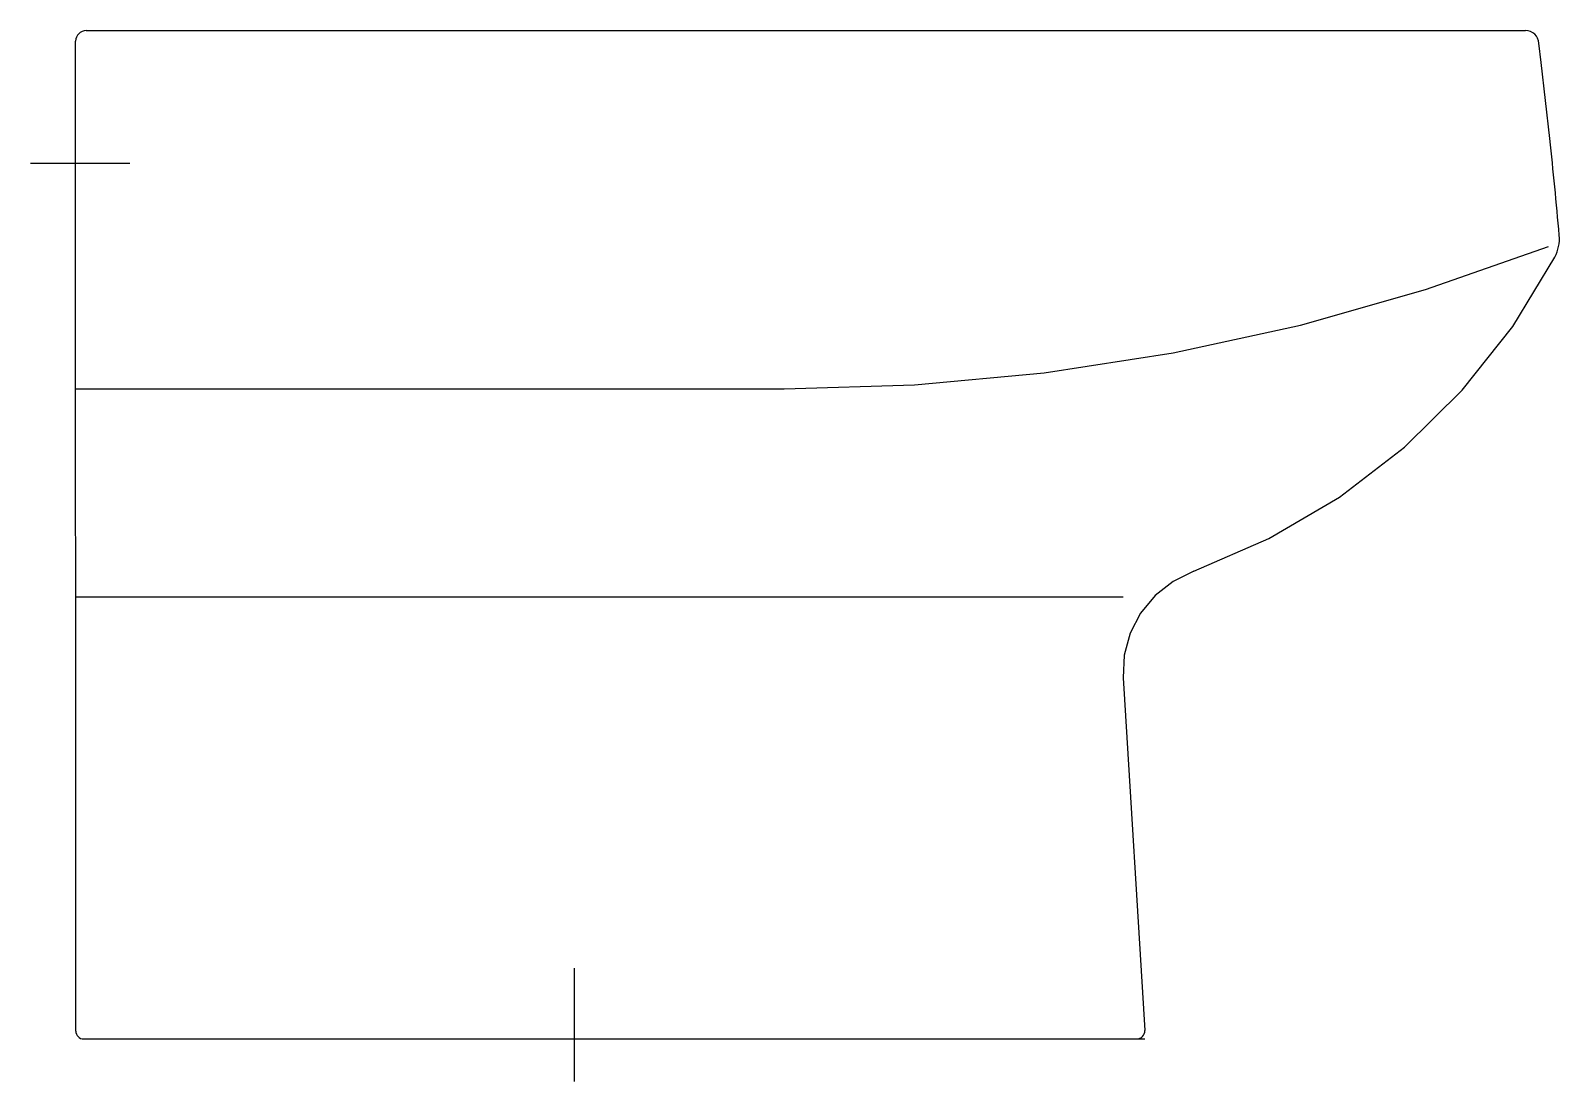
# Model space of a CAD drawing. Extents: x -300.997 to -300.421, y 380.86 to 381.256.
import ezdxf

# ---------------------------------------------------------------- set-up
doc = ezdxf.new("R2010")
doc.units = 0
doc.header["$LTSCALE"] = 0.279999
doc.header["$MEASUREMENT"] = 0
doc.linetypes.add('AXES', pattern=[0.54, 0.3, -0.08, 0.08, -0.08])
doc.linetypes.add('CONTINU', pattern=[0])
doc.layers.get('0').update_dxf_attribs({"linetype": 'CONTINUOUS'})
doc.layers.add('DECA_EIXOS', color=5, linetype='AXES')

msp = doc.modelspace()

# ---------------------------------------------------------------- linework, layer by layer
at = {"linetype": 'CONTINU'}
for points in [[(-300.97643, 381.25617, 0.19429), (-300.97926, 381.255)], [(-300.43059, 381.25477, 0.189959), (-300.43405, 381.25617)], [(-300.97926, 381.255, 0.20015), (-300.98043, 381.25224)], [(-300.42906, 381.25143, 0.195556), (-300.43059, 381.25477)], [(-300.42134, 381.17905, 0.004574), (-300.42488, 381.21545)], [(-300.42157, 381.17481, 0.071673), (-300.42134, 381.17905)], [(-300.42299, 381.17079, 0.071365), (-300.42157, 381.17481)], [(-300.98036, 380.87917, 0.202332), (-300.9795, 380.87706)], [(-300.9795, 380.87706, 0.196427), (-300.97736, 380.87617)], [(-300.58053, 380.87617, 0.204161), (-300.57833, 380.87713)], [(-300.57833, 380.87713, 0.210915), (-300.57754, 380.87936)]]:
    msp.add_lwpolyline(points, format="xyb", dxfattribs=at)
for points in [[(-300.97643, 381.25617), (-300.43405, 381.25617)], [(-300.98036, 380.87917), (-300.98043, 381.25224)], [(-300.42816, 381.2442), (-300.42906, 381.25143)], [(-300.42488, 381.21545), (-300.42816, 381.2442)], [(-300.56684, 381.13472), (-300.51889, 381.14518), (-300.47169, 381.15857), (-300.42539, 381.17483)], [(-300.47971, 381.09916), (-300.45787, 381.12065), (-300.43889, 381.14461), (-300.42299, 381.17079)], [(-300.71346, 381.12117), (-300.66433, 381.12269), (-300.61541, 381.12721), (-300.56684, 381.13472)], [(-300.98041, 381.12117), (-300.71346, 381.12117)], [(-300.55909, 381.05242), (-300.53077, 381.06474), (-300.50421, 381.08037), (-300.47971, 381.09916)], [(-300.55909, 381.05242), (-300.56687, 381.04862), (-300.57364, 381.04331), (-300.57917, 381.03665)], [(-300.98039, 381.04274), (-300.58565, 381.04274)], [(-300.57917, 381.03665), (-300.58309, 381.02904), (-300.58528, 381.02082), (-300.58565, 381.01228)], [(-300.58565, 381.01228), (-300.57754, 380.87936)], [(-300.97736, 380.87617), (-300.57754, 380.87617)]]:
    msp.add_lwpolyline(points, dxfattribs=at)
at = {"layer": 'DECA_EIXOS'}
for points in [[(-300.99739, 381.20617), (-300.96002, 381.20617)], [(-300.79239, 380.86017), (-300.79239, 380.9029)]]:
    msp.add_lwpolyline(points, dxfattribs=at)

doc.saveas('drawing.dxf')
